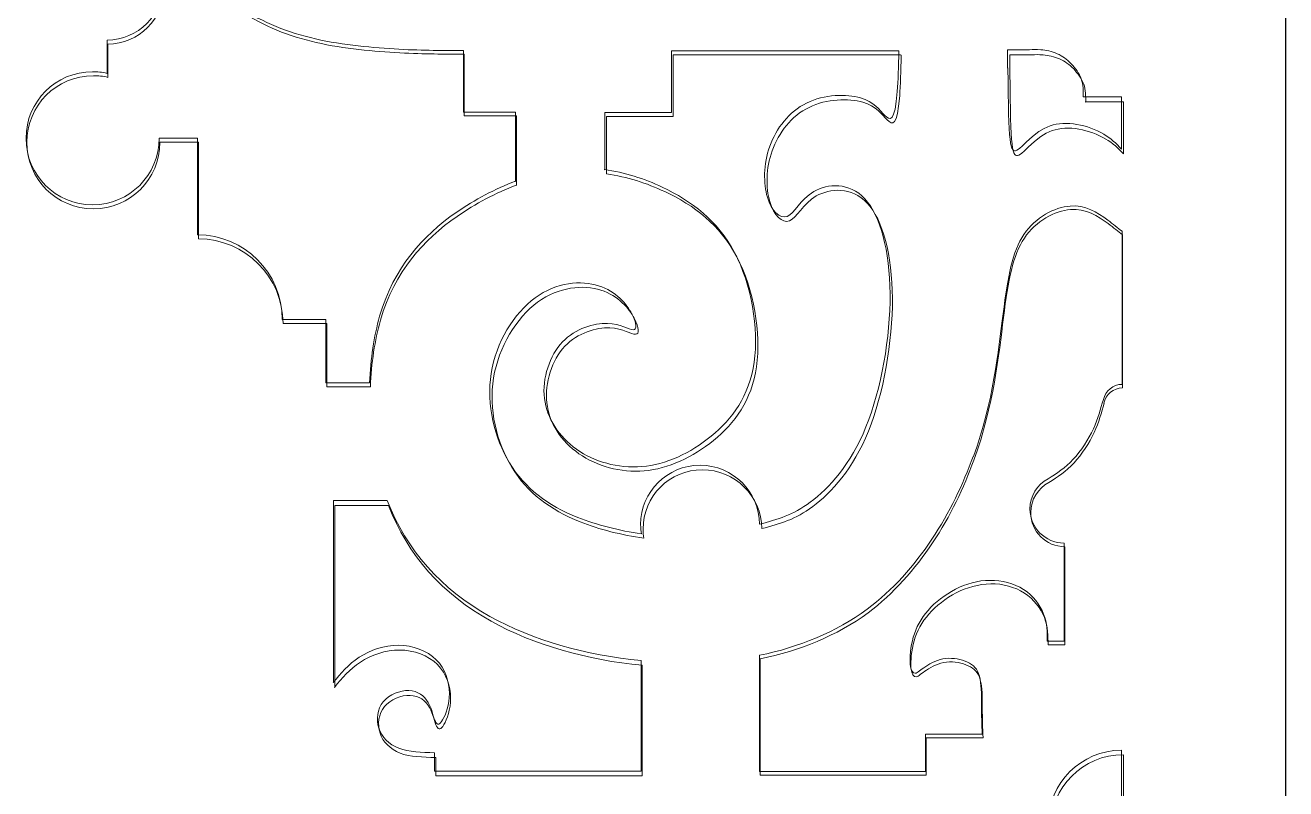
# Model space of a CAD drawing. Header units: centimetres. Extents: x -9.9 to 31.1, y -6.7 to 14.3.
# Drawn here: x -6.546 to -3.402, y 0.59 to 2.495 of the extents above; entities that cross this region are included whole.
import ezdxf

# ---------------------------------------------------------------- set-up
doc = ezdxf.new("R2010")
doc.units = ezdxf.units.CM
doc.header["$MEASUREMENT"] = 0
doc.layers.add('Layer 1', color=7, linetype='Continuous')

msp = doc.modelspace()

# ---------------------------------------------------------------- linework, layer by layer
at = {"layer": 'Layer 1', "lineweight": 9}
for points, knots in [([(-7.375, -5.241), (-7.375, -4.978), (-7.235, -4.736), (-7.007, -4.604), (-7.007, -4.604), (-6.893, -4.538), (-6.766, -4.506), (-6.639, -4.506), (-6.639, -4.506), (-6.512, -4.506), (-6.385, -4.539), (-6.271, -4.604), (-6.271, -4.604), (-6.043, -4.735), (-5.903, -4.978), (-5.903, -5.241), (-5.903, -5.241), (-5.903, -5.241), (-3.403, -5.241), (-3.403, -5.241), (-3.403, -5.241), (-3.403, -5.241), (-3.403, 3.991), (-3.403, 3.991), (-3.403, 3.991), (-3.403, 3.991), (-3.637, 3.991), (-3.637, 3.991), (-3.637, 3.991), (-3.717, 4.462), (-4.063, 4.843), (-4.525, 4.967), (-4.525, 4.967), (-4.525, 4.967), (-4.525, 5.298), (-4.525, 5.298), (-4.525, 5.298), (-4.525, 5.298), (-6.639, 5.298), (-6.639, 5.298), (-6.639, 5.298), (-6.639, 5.298), (-8.753, 5.298), (-8.753, 5.298), (-8.753, 5.298), (-8.753, 5.298), (-8.753, 4.967), (-8.753, 4.967), (-8.753, 4.967), (-9.215, 4.843), (-9.562, 4.461), (-9.641, 3.991), (-9.641, 3.991), (-9.641, 3.991), (-9.875, 3.991), (-9.875, 3.991), (-9.875, 3.991), (-9.875, 3.991), (-9.875, -5.241), (-9.875, -5.241), (-9.875, -5.241), (-9.875, -5.241), (-7.375, -5.241), (-7.375, -5.241)], [0, 0, 0, 0, 0.0588235, 0.0588235, 0.0588235, 0.0588235, 0.1176471, 0.1176471, 0.1176471, 0.1176471, 0.1764706, 0.1764706, 0.1764706, 0.1764706, 0.2352941, 0.2352941, 0.2352941, 0.2352941, 0.2941176, 0.2941176, 0.2941176, 0.2941176, 0.3529412, 0.3529412, 0.3529412, 0.3529412, 0.4117647, 0.4117647, 0.4117647, 0.4117647, 0.4705882, 0.4705882, 0.4705882, 0.4705882, 0.5294118, 0.5294118, 0.5294118, 0.5294118, 0.5882353, 0.5882353, 0.5882353, 0.5882353, 0.6470588, 0.6470588, 0.6470588, 0.6470588, 0.7058824, 0.7058824, 0.7058824, 0.7058824, 0.7647059, 0.7647059, 0.7647059, 0.7647059, 0.8235294, 0.8235294, 0.8235294, 0.8235294, 0.8823529, 0.8823529, 0.8823529, 0.8823529, 1, 1, 1, 1]), ([(-6.638, 5.299), (-6.638, 5.299), (-8.752, 5.299), (-8.752, 5.299), (-8.752, 5.299), (-8.752, 5.299), (-8.752, 4.968), (-8.752, 4.968), (-8.752, 4.968), (-9.214, 4.844), (-9.561, 4.462), (-9.64, 3.992), (-9.64, 3.992), (-9.64, 3.992), (-9.874, 3.992), (-9.874, 3.992), (-9.874, 3.992), (-9.874, 3.992), (-9.874, -5.24), (-9.874, -5.24), (-9.874, -5.24), (-9.874, -5.24), (-7.374, -5.24), (-7.374, -5.24), (-7.374, -5.24), (-7.374, -4.977), (-7.234, -4.735), (-7.006, -4.603), (-7.006, -4.603), (-6.892, -4.537), (-6.765, -4.505), (-6.638, -4.505), (-6.638, -4.505), (-6.511, -4.505), (-6.384, -4.538), (-6.27, -4.603), (-6.27, -4.603), (-6.042, -4.734), (-5.902, -4.977), (-5.902, -5.24), (-5.902, -5.24), (-5.902, -5.24), (-3.402, -5.24), (-3.402, -5.24), (-3.402, -5.24), (-3.402, -5.24), (-3.402, 3.992), (-3.402, 3.992), (-3.402, 3.992), (-3.402, 3.992), (-3.636, 3.992), (-3.636, 3.992), (-3.636, 3.992), (-3.716, 4.463), (-4.062, 4.844), (-4.524, 4.968), (-4.524, 4.968), (-4.524, 4.968), (-4.524, 5.299), (-4.524, 5.299), (-4.524, 5.299), (-4.524, 5.299), (-6.638, 5.299), (-6.638, 5.299)], [0, 0, 0, 0, 0.0588235, 0.0588235, 0.0588235, 0.0588235, 0.1176471, 0.1176471, 0.1176471, 0.1176471, 0.1764706, 0.1764706, 0.1764706, 0.1764706, 0.2352941, 0.2352941, 0.2352941, 0.2352941, 0.2941176, 0.2941176, 0.2941176, 0.2941176, 0.3529412, 0.3529412, 0.3529412, 0.3529412, 0.4117647, 0.4117647, 0.4117647, 0.4117647, 0.4705882, 0.4705882, 0.4705882, 0.4705882, 0.5294118, 0.5294118, 0.5294118, 0.5294118, 0.5882353, 0.5882353, 0.5882353, 0.5882353, 0.6470588, 0.6470588, 0.6470588, 0.6470588, 0.7058824, 0.7058824, 0.7058824, 0.7058824, 0.7647059, 0.7647059, 0.7647059, 0.7647059, 0.8235294, 0.8235294, 0.8235294, 0.8235294, 0.8823529, 0.8823529, 0.8823529, 0.8823529, 1, 1, 1, 1]), ([(-6.431, 2.839), (-6.481, 2.839), (-6.522, 2.88), (-6.522, 2.93), (-6.522, 2.93), (-6.522, 2.98), (-6.481, 3.021), (-6.431, 3.021), (-6.431, 3.021), (-6.381, 3.021), (-6.34, 2.98), (-6.34, 2.93), (-6.34, 2.93), (-6.34, 2.93), (-6.242, 2.93), (-6.242, 2.93), (-6.242, 2.93), (-6.244, 2.897), (-6.245, 2.865), (-6.235, 2.823), (-6.235, 2.823), (-6.225, 2.781), (-6.202, 2.729), (-6.163, 2.678), (-6.163, 2.678), (-6.124, 2.627), (-6.069, 2.576), (-6.01, 2.539), (-6.01, 2.539), (-5.952, 2.501), (-5.891, 2.477), (-5.822, 2.461), (-5.822, 2.461), (-5.753, 2.445), (-5.677, 2.439), (-5.614, 2.435), (-5.614, 2.435), (-5.551, 2.432), (-5.502, 2.432), (-5.453, 2.432), (-5.453, 2.432), (-5.453, 2.432), (-5.453, 2.278), (-5.453, 2.278), (-5.453, 2.278), (-5.453, 2.278), (-5.323, 2.278), (-5.323, 2.278), (-5.323, 2.278), (-5.323, 2.278), (-5.323, 2.106), (-5.323, 2.106), (-5.323, 2.106), (-5.374, 2.087), (-5.425, 2.06), (-5.471, 2.028), (-5.471, 2.028), (-5.555, 1.969), (-5.626, 1.892), (-5.662, 1.769), (-5.662, 1.769), (-5.676, 1.719), (-5.685, 1.662), (-5.687, 1.603), (-5.687, 1.603), (-5.687, 1.603), (-5.796, 1.603), (-5.796, 1.603), (-5.796, 1.603), (-5.796, 1.603), (-5.796, 1.761), (-5.796, 1.761), (-5.796, 1.761), (-5.796, 1.761), (-5.905, 1.761), (-5.905, 1.761), (-5.905, 1.761), (-5.905, 1.877), (-5.999, 1.972), (-6.116, 1.972), (-6.116, 1.972), (-6.116, 1.972), (-6.116, 2.213), (-6.116, 2.213), (-6.116, 2.213), (-6.116, 2.213), (-6.212, 2.213), (-6.212, 2.213), (-6.212, 2.213), (-6.212, 2.121), (-6.286, 2.047), (-6.378, 2.047), (-6.378, 2.047), (-6.47, 2.047), (-6.544, 2.121), (-6.544, 2.213), (-6.544, 2.213), (-6.544, 2.305), (-6.47, 2.379), (-6.378, 2.379), (-6.378, 2.379), (-6.366, 2.379), (-6.354, 2.378), (-6.342, 2.375), (-6.342, 2.375), (-6.342, 2.375), (-6.342, 2.458), (-6.342, 2.458), (-6.342, 2.458), (-6.264, 2.458), (-6.202, 2.521), (-6.202, 2.598), (-6.202, 2.598), (-6.202, 2.676), (-6.265, 2.738), (-6.342, 2.738), (-6.342, 2.738), (-6.342, 2.738), (-6.342, 2.84), (-6.342, 2.84), (-6.342, 2.84), (-6.342, 2.84), (-6.431, 2.84), (-6.431, 2.84), (-6.431, 2.84), (-6.431, 2.84), (-6.431, 2.839), (-6.431, 2.839)], [0, 0, 0, 0, 0.030303, 0.030303, 0.030303, 0.030303, 0.0606061, 0.0606061, 0.0606061, 0.0606061, 0.0909091, 0.0909091, 0.0909091, 0.0909091, 0.1212121, 0.1212121, 0.1212121, 0.1212121, 0.1515152, 0.1515152, 0.1515152, 0.1515152, 0.1818182, 0.1818182, 0.1818182, 0.1818182, 0.2121212, 0.2121212, 0.2121212, 0.2121212, 0.2424242, 0.2424242, 0.2424242, 0.2424242, 0.2727273, 0.2727273, 0.2727273, 0.2727273, 0.3030303, 0.3030303, 0.3030303, 0.3030303, 0.3333333, 0.3333333, 0.3333333, 0.3333333, 0.3636364, 0.3636364, 0.3636364, 0.3636364, 0.3939394, 0.3939394, 0.3939394, 0.3939394, 0.4242424, 0.4242424, 0.4242424, 0.4242424, 0.4545455, 0.4545455, 0.4545455, 0.4545455, 0.4848485, 0.4848485, 0.4848485, 0.4848485, 0.5151515, 0.5151515, 0.5151515, 0.5151515, 0.5454545, 0.5454545, 0.5454545, 0.5454545, 0.5757576, 0.5757576, 0.5757576, 0.5757576, 0.6060606, 0.6060606, 0.6060606, 0.6060606, 0.6363636, 0.6363636, 0.6363636, 0.6363636, 0.6666667, 0.6666667, 0.6666667, 0.6666667, 0.6969697, 0.6969697, 0.6969697, 0.6969697, 0.7272727, 0.7272727, 0.7272727, 0.7272727, 0.7575758, 0.7575758, 0.7575758, 0.7575758, 0.7878788, 0.7878788, 0.7878788, 0.7878788, 0.8181818, 0.8181818, 0.8181818, 0.8181818, 0.8484848, 0.8484848, 0.8484848, 0.8484848, 0.8787879, 0.8787879, 0.8787879, 0.8787879, 0.9090909, 0.9090909, 0.9090909, 0.9090909, 0.9393939, 0.9393939, 0.9393939, 0.9393939, 1, 1, 1, 1]), ([(-5.321, 2.096), (-5.372, 2.077), (-5.423, 2.05), (-5.469, 2.018), (-5.469, 2.018), (-5.553, 1.959), (-5.624, 1.882), (-5.66, 1.759), (-5.66, 1.759), (-5.674, 1.709), (-5.683, 1.652), (-5.685, 1.593), (-5.685, 1.593), (-5.685, 1.593), (-5.794, 1.593), (-5.794, 1.593), (-5.794, 1.593), (-5.794, 1.593), (-5.794, 1.751), (-5.794, 1.751), (-5.794, 1.751), (-5.794, 1.751), (-5.903, 1.751), (-5.903, 1.751), (-5.903, 1.751), (-5.903, 1.867), (-5.997, 1.962), (-6.114, 1.962), (-6.114, 1.962), (-6.114, 1.962), (-6.114, 2.203), (-6.114, 2.203), (-6.114, 2.203), (-6.114, 2.203), (-6.21, 2.203), (-6.21, 2.203), (-6.21, 2.203), (-6.21, 2.111), (-6.284, 2.037), (-6.376, 2.037), (-6.376, 2.037), (-6.468, 2.037), (-6.542, 2.111), (-6.542, 2.203), (-6.542, 2.203), (-6.542, 2.295), (-6.468, 2.369), (-6.376, 2.369), (-6.376, 2.369), (-6.364, 2.369), (-6.352, 2.368), (-6.34, 2.365), (-6.34, 2.365), (-6.34, 2.365), (-6.34, 2.448), (-6.34, 2.448), (-6.34, 2.448), (-6.262, 2.448), (-6.2, 2.511), (-6.2, 2.588), (-6.2, 2.588), (-6.2, 2.666), (-6.263, 2.728), (-6.34, 2.728), (-6.34, 2.728), (-6.34, 2.728), (-6.34, 2.83), (-6.34, 2.83), (-6.34, 2.83), (-6.34, 2.83), (-6.429, 2.83), (-6.429, 2.83), (-6.429, 2.83), (-6.479, 2.83), (-6.52, 2.871), (-6.52, 2.921), (-6.52, 2.921), (-6.52, 2.971), (-6.479, 3.012), (-6.429, 3.012), (-6.429, 3.012), (-6.379, 3.012), (-6.338, 2.971), (-6.338, 2.921), (-6.338, 2.921), (-6.338, 2.921), (-6.24, 2.921), (-6.24, 2.921), (-6.24, 2.921), (-6.242, 2.888), (-6.243, 2.856), (-6.233, 2.814), (-6.233, 2.814), (-6.223, 2.772), (-6.2, 2.72), (-6.161, 2.669), (-6.161, 2.669), (-6.122, 2.618), (-6.067, 2.567), (-6.008, 2.53), (-6.008, 2.53), (-5.95, 2.492), (-5.889, 2.468), (-5.82, 2.452), (-5.82, 2.452), (-5.751, 2.436), (-5.675, 2.43), (-5.612, 2.426), (-5.612, 2.426), (-5.549, 2.423), (-5.5, 2.423), (-5.451, 2.423), (-5.451, 2.423), (-5.451, 2.423), (-5.451, 2.269), (-5.451, 2.269), (-5.451, 2.269), (-5.451, 2.269), (-5.321, 2.269), (-5.321, 2.269), (-5.321, 2.269), (-5.321, 2.269), (-5.321, 2.095), (-5.321, 2.095), (-5.321, 2.095), (-5.321, 2.095), (-5.321, 2.097), (-5.321, 2.096)], [0, 0, 0, 0, 0.030303, 0.030303, 0.030303, 0.030303, 0.0606061, 0.0606061, 0.0606061, 0.0606061, 0.0909091, 0.0909091, 0.0909091, 0.0909091, 0.1212121, 0.1212121, 0.1212121, 0.1212121, 0.1515152, 0.1515152, 0.1515152, 0.1515152, 0.1818182, 0.1818182, 0.1818182, 0.1818182, 0.2121212, 0.2121212, 0.2121212, 0.2121212, 0.2424242, 0.2424242, 0.2424242, 0.2424242, 0.2727273, 0.2727273, 0.2727273, 0.2727273, 0.3030303, 0.3030303, 0.3030303, 0.3030303, 0.3333333, 0.3333333, 0.3333333, 0.3333333, 0.3636364, 0.3636364, 0.3636364, 0.3636364, 0.3939394, 0.3939394, 0.3939394, 0.3939394, 0.4242424, 0.4242424, 0.4242424, 0.4242424, 0.4545455, 0.4545455, 0.4545455, 0.4545455, 0.4848485, 0.4848485, 0.4848485, 0.4848485, 0.5151515, 0.5151515, 0.5151515, 0.5151515, 0.5454545, 0.5454545, 0.5454545, 0.5454545, 0.5757576, 0.5757576, 0.5757576, 0.5757576, 0.6060606, 0.6060606, 0.6060606, 0.6060606, 0.6363636, 0.6363636, 0.6363636, 0.6363636, 0.6666667, 0.6666667, 0.6666667, 0.6666667, 0.6969697, 0.6969697, 0.6969697, 0.6969697, 0.7272727, 0.7272727, 0.7272727, 0.7272727, 0.7575758, 0.7575758, 0.7575758, 0.7575758, 0.7878788, 0.7878788, 0.7878788, 0.7878788, 0.8181818, 0.8181818, 0.8181818, 0.8181818, 0.8484848, 0.8484848, 0.8484848, 0.8484848, 0.8787879, 0.8787879, 0.8787879, 0.8787879, 0.9090909, 0.9090909, 0.9090909, 0.9090909, 0.9393939, 0.9393939, 0.9393939, 0.9393939, 1, 1, 1, 1]), ([(-5.1, 2.134), (-5.1, 2.134), (-5.1, 2.277), (-5.1, 2.277), (-5.1, 2.277), (-5.1, 2.277), (-4.934, 2.277), (-4.934, 2.277), (-4.934, 2.277), (-4.934, 2.277), (-4.934, 2.431), (-4.934, 2.431), (-4.934, 2.431), (-4.934, 2.431), (-4.367, 2.431), (-4.367, 2.431), (-4.367, 2.431), (-4.368, 2.392), (-4.369, 2.356), (-4.371, 2.33), (-4.371, 2.33), (-4.377, 2.252), (-4.389, 2.257), (-4.402, 2.27), (-4.402, 2.27), (-4.415, 2.283), (-4.429, 2.304), (-4.463, 2.314), (-4.463, 2.314), (-4.497, 2.324), (-4.553, 2.323), (-4.597, 2.301), (-4.597, 2.301), (-4.641, 2.279), (-4.673, 2.238), (-4.689, 2.193), (-4.689, 2.193), (-4.705, 2.148), (-4.705, 2.1), (-4.695, 2.066), (-4.695, 2.066), (-4.685, 2.032), (-4.664, 2.011), (-4.646, 2.018), (-4.646, 2.018), (-4.628, 2.025), (-4.613, 2.06), (-4.579, 2.08), (-4.579, 2.08), (-4.545, 2.1), (-4.49, 2.104), (-4.452, 2.062), (-4.452, 2.062), (-4.413, 2.02), (-4.39, 1.933), (-4.389, 1.825), (-4.389, 1.825), (-4.388, 1.717), (-4.411, 1.587), (-4.449, 1.493), (-4.449, 1.493), (-4.487, 1.399), (-4.541, 1.34), (-4.588, 1.305), (-4.588, 1.305), (-4.631, 1.273), (-4.669, 1.262), (-4.715, 1.25), (-4.715, 1.25), (-4.715, 1.331), (-4.781, 1.397), (-4.863, 1.397), (-4.863, 1.397), (-4.945, 1.397), (-5.011, 1.331), (-5.011, 1.249), (-5.011, 1.249), (-5.011, 1.241), (-5.01, 1.233), (-5.009, 1.226), (-5.009, 1.226), (-5.064, 1.234), (-5.12, 1.248), (-5.168, 1.267), (-5.168, 1.267), (-5.243, 1.297), (-5.3, 1.34), (-5.338, 1.403), (-5.338, 1.403), (-5.376, 1.466), (-5.396, 1.548), (-5.384, 1.626), (-5.384, 1.626), (-5.372, 1.704), (-5.327, 1.776), (-5.274, 1.815), (-5.274, 1.815), (-5.221, 1.854), (-5.159, 1.859), (-5.116, 1.845), (-5.116, 1.845), (-5.072, 1.831), (-5.046, 1.799), (-5.033, 1.775), (-5.033, 1.775), (-5.02, 1.751), (-5.02, 1.735), (-5.03, 1.735), (-5.03, 1.735), (-5.04, 1.735), (-5.061, 1.75), (-5.094, 1.751), (-5.094, 1.751), (-5.127, 1.752), (-5.173, 1.739), (-5.206, 1.705), (-5.206, 1.705), (-5.238, 1.671), (-5.257, 1.614), (-5.251, 1.564), (-5.251, 1.564), (-5.245, 1.514), (-5.215, 1.469), (-5.171, 1.437), (-5.171, 1.437), (-5.127, 1.406), (-5.068, 1.389), (-5.008, 1.394), (-5.008, 1.394), (-4.948, 1.399), (-4.887, 1.427), (-4.835, 1.47), (-4.835, 1.47), (-4.783, 1.512), (-4.74, 1.57), (-4.728, 1.654), (-4.728, 1.654), (-4.716, 1.738), (-4.735, 1.849), (-4.777, 1.928), (-4.777, 1.928), (-4.819, 2.008), (-4.884, 2.056), (-4.957, 2.091), (-4.957, 2.091), (-5.002, 2.112), (-5.05, 2.128), (-5.102, 2.135), (-5.102, 2.135), (-5.102, 2.135), (-5.1, 2.134), (-5.1, 2.134)], [0, 0, 0, 0, 0.025641, 0.025641, 0.025641, 0.025641, 0.0512821, 0.0512821, 0.0512821, 0.0512821, 0.0769231, 0.0769231, 0.0769231, 0.0769231, 0.1025641, 0.1025641, 0.1025641, 0.1025641, 0.1282051, 0.1282051, 0.1282051, 0.1282051, 0.1538462, 0.1538462, 0.1538462, 0.1538462, 0.1794872, 0.1794872, 0.1794872, 0.1794872, 0.2051282, 0.2051282, 0.2051282, 0.2051282, 0.2307692, 0.2307692, 0.2307692, 0.2307692, 0.2564103, 0.2564103, 0.2564103, 0.2564103, 0.2820513, 0.2820513, 0.2820513, 0.2820513, 0.3076923, 0.3076923, 0.3076923, 0.3076923, 0.3333333, 0.3333333, 0.3333333, 0.3333333, 0.3589744, 0.3589744, 0.3589744, 0.3589744, 0.3846154, 0.3846154, 0.3846154, 0.3846154, 0.4102564, 0.4102564, 0.4102564, 0.4102564, 0.4358974, 0.4358974, 0.4358974, 0.4358974, 0.4615385, 0.4615385, 0.4615385, 0.4615385, 0.4871795, 0.4871795, 0.4871795, 0.4871795, 0.5128205, 0.5128205, 0.5128205, 0.5128205, 0.5384615, 0.5384615, 0.5384615, 0.5384615, 0.5641026, 0.5641026, 0.5641026, 0.5641026, 0.5897436, 0.5897436, 0.5897436, 0.5897436, 0.6153846, 0.6153846, 0.6153846, 0.6153846, 0.6410256, 0.6410256, 0.6410256, 0.6410256, 0.6666667, 0.6666667, 0.6666667, 0.6666667, 0.6923077, 0.6923077, 0.6923077, 0.6923077, 0.7179487, 0.7179487, 0.7179487, 0.7179487, 0.7435897, 0.7435897, 0.7435897, 0.7435897, 0.7692308, 0.7692308, 0.7692308, 0.7692308, 0.7948718, 0.7948718, 0.7948718, 0.7948718, 0.8205128, 0.8205128, 0.8205128, 0.8205128, 0.8461538, 0.8461538, 0.8461538, 0.8461538, 0.8717949, 0.8717949, 0.8717949, 0.8717949, 0.8974359, 0.8974359, 0.8974359, 0.8974359, 0.9230769, 0.9230769, 0.9230769, 0.9230769, 0.9487179, 0.9487179, 0.9487179, 0.9487179, 1, 1, 1, 1]), ([(-4.363, 2.421), (-4.363, 2.421), (-4.93, 2.421), (-4.93, 2.421), (-4.93, 2.421), (-4.93, 2.421), (-4.93, 2.267), (-4.93, 2.267), (-4.93, 2.267), (-4.93, 2.267), (-5.096, 2.267), (-5.096, 2.267), (-5.096, 2.267), (-5.096, 2.267), (-5.096, 2.124), (-5.096, 2.124), (-5.096, 2.124), (-5.045, 2.117), (-4.996, 2.101), (-4.951, 2.08), (-4.951, 2.08), (-4.878, 2.046), (-4.813, 1.997), (-4.771, 1.917), (-4.771, 1.917), (-4.729, 1.837), (-4.71, 1.727), (-4.722, 1.643), (-4.722, 1.643), (-4.734, 1.559), (-4.777, 1.502), (-4.829, 1.459), (-4.829, 1.459), (-4.881, 1.417), (-4.942, 1.389), (-5.002, 1.383), (-5.002, 1.383), (-5.062, 1.378), (-5.12, 1.395), (-5.165, 1.426), (-5.165, 1.426), (-5.209, 1.457), (-5.24, 1.502), (-5.245, 1.553), (-5.245, 1.553), (-5.251, 1.603), (-5.232, 1.66), (-5.2, 1.694), (-5.2, 1.694), (-5.168, 1.728), (-5.121, 1.741), (-5.088, 1.74), (-5.088, 1.74), (-5.055, 1.739), (-5.034, 1.723), (-5.024, 1.724), (-5.024, 1.724), (-5.014, 1.724), (-5.014, 1.74), (-5.027, 1.764), (-5.027, 1.764), (-5.04, 1.788), (-5.066, 1.82), (-5.11, 1.834), (-5.11, 1.834), (-5.154, 1.848), (-5.215, 1.843), (-5.268, 1.804), (-5.268, 1.804), (-5.321, 1.765), (-5.365, 1.693), (-5.378, 1.615), (-5.378, 1.615), (-5.39, 1.537), (-5.371, 1.455), (-5.332, 1.392), (-5.332, 1.392), (-5.294, 1.329), (-5.237, 1.286), (-5.162, 1.256), (-5.162, 1.256), (-5.114, 1.237), (-5.058, 1.223), (-5.003, 1.215), (-5.003, 1.215), (-5.004, 1.222), (-5.005, 1.23), (-5.005, 1.238), (-5.005, 1.238), (-5.005, 1.32), (-4.939, 1.386), (-4.857, 1.386), (-4.857, 1.386), (-4.776, 1.386), (-4.709, 1.32), (-4.709, 1.239), (-4.709, 1.239), (-4.663, 1.251), (-4.625, 1.262), (-4.582, 1.294), (-4.582, 1.294), (-4.535, 1.329), (-4.481, 1.388), (-4.443, 1.482), (-4.443, 1.482), (-4.405, 1.576), (-4.383, 1.706), (-4.383, 1.814), (-4.383, 1.814), (-4.384, 1.922), (-4.407, 2.01), (-4.446, 2.051), (-4.446, 2.051), (-4.485, 2.093), (-4.539, 2.088), (-4.573, 2.069), (-4.573, 2.069), (-4.607, 2.049), (-4.622, 2.014), (-4.64, 2.007), (-4.64, 2.007), (-4.658, 2), (-4.679, 2.021), (-4.689, 2.055), (-4.689, 2.055), (-4.699, 2.089), (-4.699, 2.138), (-4.683, 2.182), (-4.683, 2.182), (-4.667, 2.227), (-4.635, 2.269), (-4.591, 2.29), (-4.591, 2.29), (-4.547, 2.312), (-4.492, 2.313), (-4.457, 2.303), (-4.457, 2.303), (-4.423, 2.293), (-4.409, 2.272), (-4.396, 2.259), (-4.396, 2.259), (-4.383, 2.246), (-4.371, 2.241), (-4.365, 2.319), (-4.365, 2.319), (-4.363, 2.345), (-4.362, 2.381), (-4.361, 2.42), (-4.361, 2.42), (-4.361, 2.42), (-4.363, 2.421), (-4.363, 2.421)], [0, 0, 0, 0, 0.025641, 0.025641, 0.025641, 0.025641, 0.0512821, 0.0512821, 0.0512821, 0.0512821, 0.0769231, 0.0769231, 0.0769231, 0.0769231, 0.1025641, 0.1025641, 0.1025641, 0.1025641, 0.1282051, 0.1282051, 0.1282051, 0.1282051, 0.1538462, 0.1538462, 0.1538462, 0.1538462, 0.1794872, 0.1794872, 0.1794872, 0.1794872, 0.2051282, 0.2051282, 0.2051282, 0.2051282, 0.2307692, 0.2307692, 0.2307692, 0.2307692, 0.2564103, 0.2564103, 0.2564103, 0.2564103, 0.2820513, 0.2820513, 0.2820513, 0.2820513, 0.3076923, 0.3076923, 0.3076923, 0.3076923, 0.3333333, 0.3333333, 0.3333333, 0.3333333, 0.3589744, 0.3589744, 0.3589744, 0.3589744, 0.3846154, 0.3846154, 0.3846154, 0.3846154, 0.4102564, 0.4102564, 0.4102564, 0.4102564, 0.4358974, 0.4358974, 0.4358974, 0.4358974, 0.4615385, 0.4615385, 0.4615385, 0.4615385, 0.4871795, 0.4871795, 0.4871795, 0.4871795, 0.5128205, 0.5128205, 0.5128205, 0.5128205, 0.5384615, 0.5384615, 0.5384615, 0.5384615, 0.5641026, 0.5641026, 0.5641026, 0.5641026, 0.5897436, 0.5897436, 0.5897436, 0.5897436, 0.6153846, 0.6153846, 0.6153846, 0.6153846, 0.6410256, 0.6410256, 0.6410256, 0.6410256, 0.6666667, 0.6666667, 0.6666667, 0.6666667, 0.6923077, 0.6923077, 0.6923077, 0.6923077, 0.7179487, 0.7179487, 0.7179487, 0.7179487, 0.7435897, 0.7435897, 0.7435897, 0.7435897, 0.7692308, 0.7692308, 0.7692308, 0.7692308, 0.7948718, 0.7948718, 0.7948718, 0.7948718, 0.8205128, 0.8205128, 0.8205128, 0.8205128, 0.8461538, 0.8461538, 0.8461538, 0.8461538, 0.8717949, 0.8717949, 0.8717949, 0.8717949, 0.8974359, 0.8974359, 0.8974359, 0.8974359, 0.9230769, 0.9230769, 0.9230769, 0.9230769, 0.9487179, 0.9487179, 0.9487179, 0.9487179, 1, 1, 1, 1]), ([(-4.096, 2.389), (-4.096, 2.389), (-4.096, 2.434), (-4.096, 2.434), (-4.096, 2.434), (-4.096, 2.434), (-4.041, 2.434), (-4.041, 2.434), (-4.041, 2.434), (-4.033, 2.435), (-4.025, 2.435), (-4.013, 2.434), (-4.013, 2.434), (-4.001, 2.433), (-3.985, 2.43), (-3.972, 2.424), (-3.972, 2.424), (-3.959, 2.418), (-3.948, 2.41), (-3.937, 2.399), (-3.937, 2.399), (-3.927, 2.388), (-3.917, 2.375), (-3.912, 2.361), (-3.912, 2.361), (-3.907, 2.347), (-3.907, 2.331), (-3.907, 2.316), (-3.907, 2.316), (-3.907, 2.316), (-3.812, 2.316), (-3.812, 2.316), (-3.812, 2.316), (-3.812, 2.316), (-3.812, 2.186), (-3.812, 2.186), (-3.812, 2.186), (-3.824, 2.2), (-3.839, 2.213), (-3.856, 2.223), (-3.856, 2.223), (-3.896, 2.247), (-3.95, 2.258), (-3.99, 2.244), (-3.99, 2.244), (-4.03, 2.23), (-4.057, 2.191), (-4.073, 2.183), (-4.073, 2.183), (-4.089, 2.175), (-4.094, 2.197), (-4.095, 2.388), (-4.095, 2.388), (-4.095, 2.388), (-4.096, 2.389), (-4.096, 2.389)], [0, 0, 0, 0, 0.0666667, 0.0666667, 0.0666667, 0.0666667, 0.1333333, 0.1333333, 0.1333333, 0.1333333, 0.2, 0.2, 0.2, 0.2, 0.2666667, 0.2666667, 0.2666667, 0.2666667, 0.3333333, 0.3333333, 0.3333333, 0.3333333, 0.4, 0.4, 0.4, 0.4, 0.4666667, 0.4666667, 0.4666667, 0.4666667, 0.5333333, 0.5333333, 0.5333333, 0.5333333, 0.6, 0.6, 0.6, 0.6, 0.6666667, 0.6666667, 0.6666667, 0.6666667, 0.7333333, 0.7333333, 0.7333333, 0.7333333, 0.8, 0.8, 0.8, 0.8, 0.8666667, 0.8666667, 0.8666667, 0.8666667, 1, 1, 1, 1]), ([(-3.902, 2.304), (-3.902, 2.304), (-3.807, 2.304), (-3.807, 2.304), (-3.807, 2.304), (-3.807, 2.304), (-3.807, 2.174), (-3.807, 2.174), (-3.807, 2.174), (-3.819, 2.188), (-3.834, 2.201), (-3.851, 2.211), (-3.851, 2.211), (-3.891, 2.235), (-3.945, 2.246), (-3.985, 2.232), (-3.985, 2.232), (-4.025, 2.218), (-4.052, 2.179), (-4.068, 2.171), (-4.068, 2.171), (-4.084, 2.163), (-4.089, 2.185), (-4.09, 2.376), (-4.09, 2.376), (-4.09, 2.39), (-4.09, 2.405), (-4.09, 2.421), (-4.09, 2.421), (-4.09, 2.421), (-4.035, 2.421), (-4.035, 2.421), (-4.035, 2.421), (-4.027, 2.422), (-4.019, 2.422), (-4.007, 2.421), (-4.007, 2.421), (-3.995, 2.42), (-3.979, 2.417), (-3.966, 2.411), (-3.966, 2.411), (-3.953, 2.405), (-3.942, 2.397), (-3.931, 2.386), (-3.931, 2.386), (-3.921, 2.375), (-3.911, 2.362), (-3.906, 2.348), (-3.906, 2.348), (-3.901, 2.334), (-3.901, 2.318), (-3.901, 2.303), (-3.901, 2.303), (-3.901, 2.303), (-3.902, 2.304), (-3.902, 2.304)], [0, 0, 0, 0, 0.0666667, 0.0666667, 0.0666667, 0.0666667, 0.1333333, 0.1333333, 0.1333333, 0.1333333, 0.2, 0.2, 0.2, 0.2, 0.2666667, 0.2666667, 0.2666667, 0.2666667, 0.3333333, 0.3333333, 0.3333333, 0.3333333, 0.4, 0.4, 0.4, 0.4, 0.4666667, 0.4666667, 0.4666667, 0.4666667, 0.5333333, 0.5333333, 0.5333333, 0.5333333, 0.6, 0.6, 0.6, 0.6, 0.6666667, 0.6666667, 0.6666667, 0.6666667, 0.7333333, 0.7333333, 0.7333333, 0.7333333, 0.8, 0.8, 0.8, 0.8, 0.8666667, 0.8666667, 0.8666667, 0.8666667, 1, 1, 1, 1]), ([(-5.324, 2.105), (-5.324, 2.105), (-5.324, 2.103), (-5.324, 2.104), (-5.324, 2.104), (-5.324, 2.104), (-5.324, 2.105), (-5.324, 2.105)], [0, 0, 0, 0, 0.3333333, 0.3333333, 0.3333333, 0.3333333, 1, 1, 1, 1]), ([(-4.181, 1.419), (-4.131, 1.556), (-4.119, 1.682), (-4.107, 1.775), (-4.107, 1.775), (-4.095, 1.869), (-4.084, 1.93), (-4.055, 1.973), (-4.055, 1.973), (-4.026, 2.016), (-3.979, 2.041), (-3.94, 2.044), (-3.94, 2.044), (-3.902, 2.047), (-3.872, 2.028), (-3.846, 2.009), (-3.846, 2.009), (-3.833, 1.999), (-3.821, 1.989), (-3.81, 1.981), (-3.81, 1.981), (-3.81, 1.981), (-3.81, 1.599), (-3.81, 1.599), (-3.81, 1.599), (-3.833, 1.599), (-3.852, 1.583), (-3.857, 1.561), (-3.857, 1.561), (-3.864, 1.538), (-3.87, 1.514), (-3.882, 1.488), (-3.882, 1.488), (-3.894, 1.462), (-3.913, 1.433), (-3.932, 1.412), (-3.932, 1.412), (-3.952, 1.391), (-3.973, 1.377), (-3.995, 1.363), (-3.995, 1.363), (-4.022, 1.349), (-4.04, 1.32), (-4.04, 1.288), (-4.04, 1.288), (-4.04, 1.241), (-4.002, 1.203), (-3.955, 1.203), (-3.955, 1.203), (-3.955, 1.203), (-3.955, 0.958), (-3.955, 0.958), (-3.955, 0.958), (-3.955, 0.958), (-3.997, 0.958), (-3.997, 0.958), (-3.997, 0.958), (-3.997, 0.98), (-3.997, 1.003), (-4.006, 1.026), (-4.006, 1.026), (-4.015, 1.049), (-4.032, 1.072), (-4.056, 1.087), (-4.056, 1.087), (-4.08, 1.103), (-4.11, 1.111), (-4.14, 1.11), (-4.14, 1.11), (-4.17, 1.11), (-4.2, 1.101), (-4.226, 1.088), (-4.226, 1.088), (-4.252, 1.074), (-4.276, 1.056), (-4.294, 1.035), (-4.294, 1.035), (-4.312, 1.015), (-4.324, 0.992), (-4.331, 0.968), (-4.331, 0.968), (-4.338, 0.944), (-4.34, 0.917), (-4.339, 0.901), (-4.339, 0.901), (-4.337, 0.884), (-4.332, 0.878), (-4.326, 0.878), (-4.326, 0.878), (-4.32, 0.879), (-4.313, 0.887), (-4.3, 0.895), (-4.3, 0.895), (-4.287, 0.904), (-4.269, 0.913), (-4.25, 0.915), (-4.25, 0.915), (-4.231, 0.917), (-4.211, 0.913), (-4.196, 0.906), (-4.196, 0.906), (-4.181, 0.899), (-4.171, 0.889), (-4.166, 0.871), (-4.166, 0.871), (-4.161, 0.853), (-4.161, 0.825), (-4.161, 0.8), (-4.161, 0.8), (-4.161, 0.774), (-4.16, 0.75), (-4.159, 0.726), (-4.159, 0.726), (-4.159, 0.726), (-4.301, 0.726), (-4.301, 0.726), (-4.301, 0.726), (-4.301, 0.726), (-4.301, 0.633), (-4.301, 0.633), (-4.301, 0.633), (-4.301, 0.633), (-4.715, 0.633), (-4.715, 0.633), (-4.715, 0.633), (-4.715, 0.633), (-4.715, 0.923), (-4.715, 0.923), (-4.715, 0.923), (-4.616, 0.943), (-4.524, 0.981), (-4.446, 1.038), (-4.446, 1.038), (-4.319, 1.133), (-4.231, 1.282), (-4.182, 1.419), (-4.182, 1.419), (-4.182, 1.419), (-4.181, 1.419), (-4.181, 1.419)], [0, 0, 0, 0, 0.0277778, 0.0277778, 0.0277778, 0.0277778, 0.0555556, 0.0555556, 0.0555556, 0.0555556, 0.0833333, 0.0833333, 0.0833333, 0.0833333, 0.1111111, 0.1111111, 0.1111111, 0.1111111, 0.1388889, 0.1388889, 0.1388889, 0.1388889, 0.1666667, 0.1666667, 0.1666667, 0.1666667, 0.1944444, 0.1944444, 0.1944444, 0.1944444, 0.2222222, 0.2222222, 0.2222222, 0.2222222, 0.25, 0.25, 0.25, 0.25, 0.2777778, 0.2777778, 0.2777778, 0.2777778, 0.3055556, 0.3055556, 0.3055556, 0.3055556, 0.3333333, 0.3333333, 0.3333333, 0.3333333, 0.3611111, 0.3611111, 0.3611111, 0.3611111, 0.3888889, 0.3888889, 0.3888889, 0.3888889, 0.4166667, 0.4166667, 0.4166667, 0.4166667, 0.4444444, 0.4444444, 0.4444444, 0.4444444, 0.4722222, 0.4722222, 0.4722222, 0.4722222, 0.5, 0.5, 0.5, 0.5, 0.5277778, 0.5277778, 0.5277778, 0.5277778, 0.5555556, 0.5555556, 0.5555556, 0.5555556, 0.5833333, 0.5833333, 0.5833333, 0.5833333, 0.6111111, 0.6111111, 0.6111111, 0.6111111, 0.6388889, 0.6388889, 0.6388889, 0.6388889, 0.6666667, 0.6666667, 0.6666667, 0.6666667, 0.6944444, 0.6944444, 0.6944444, 0.6944444, 0.7222222, 0.7222222, 0.7222222, 0.7222222, 0.75, 0.75, 0.75, 0.75, 0.7777778, 0.7777778, 0.7777778, 0.7777778, 0.8055556, 0.8055556, 0.8055556, 0.8055556, 0.8333333, 0.8333333, 0.8333333, 0.8333333, 0.8611111, 0.8611111, 0.8611111, 0.8611111, 0.8888889, 0.8888889, 0.8888889, 0.8888889, 0.9166667, 0.9166667, 0.9166667, 0.9166667, 0.9444444, 0.9444444, 0.9444444, 0.9444444, 1, 1, 1, 1]), ([(-3.855, 1.552), (-3.862, 1.529), (-3.868, 1.505), (-3.88, 1.479), (-3.88, 1.479), (-3.892, 1.453), (-3.911, 1.424), (-3.93, 1.403), (-3.93, 1.403), (-3.95, 1.382), (-3.971, 1.368), (-3.993, 1.354), (-3.993, 1.354), (-4.02, 1.34), (-4.038, 1.311), (-4.038, 1.279), (-4.038, 1.279), (-4.038, 1.232), (-4, 1.194), (-3.953, 1.194), (-3.953, 1.194), (-3.953, 1.194), (-3.953, 0.949), (-3.953, 0.949), (-3.953, 0.949), (-3.953, 0.949), (-3.995, 0.949), (-3.995, 0.949), (-3.995, 0.949), (-3.995, 0.971), (-3.995, 0.994), (-4.004, 1.017), (-4.004, 1.017), (-4.013, 1.04), (-4.03, 1.063), (-4.054, 1.078), (-4.054, 1.078), (-4.078, 1.094), (-4.108, 1.102), (-4.138, 1.101), (-4.138, 1.101), (-4.168, 1.101), (-4.198, 1.092), (-4.224, 1.079), (-4.224, 1.079), (-4.25, 1.065), (-4.274, 1.047), (-4.292, 1.026), (-4.292, 1.026), (-4.31, 1.006), (-4.322, 0.983), (-4.329, 0.959), (-4.329, 0.959), (-4.336, 0.935), (-4.338, 0.908), (-4.337, 0.892), (-4.337, 0.892), (-4.335, 0.875), (-4.33, 0.869), (-4.324, 0.869), (-4.324, 0.869), (-4.318, 0.87), (-4.311, 0.878), (-4.298, 0.886), (-4.298, 0.886), (-4.285, 0.895), (-4.267, 0.904), (-4.248, 0.906), (-4.248, 0.906), (-4.229, 0.908), (-4.209, 0.904), (-4.194, 0.897), (-4.194, 0.897), (-4.179, 0.89), (-4.169, 0.88), (-4.164, 0.862), (-4.164, 0.862), (-4.159, 0.844), (-4.159, 0.816), (-4.159, 0.791), (-4.159, 0.791), (-4.159, 0.765), (-4.158, 0.741), (-4.157, 0.717), (-4.157, 0.717), (-4.157, 0.717), (-4.299, 0.717), (-4.299, 0.717), (-4.299, 0.717), (-4.299, 0.717), (-4.299, 0.624), (-4.299, 0.624), (-4.299, 0.624), (-4.299, 0.624), (-4.713, 0.624), (-4.713, 0.624), (-4.713, 0.624), (-4.713, 0.624), (-4.713, 0.914), (-4.713, 0.914), (-4.713, 0.914), (-4.614, 0.934), (-4.522, 0.972), (-4.444, 1.029), (-4.444, 1.029), (-4.317, 1.124), (-4.229, 1.273), (-4.18, 1.41), (-4.18, 1.41), (-4.13, 1.547), (-4.118, 1.673), (-4.106, 1.766), (-4.106, 1.766), (-4.094, 1.86), (-4.083, 1.921), (-4.054, 1.964), (-4.054, 1.964), (-4.025, 2.007), (-3.978, 2.032), (-3.939, 2.035), (-3.939, 2.035), (-3.901, 2.038), (-3.871, 2.019), (-3.845, 2), (-3.845, 2), (-3.832, 1.99), (-3.82, 1.98), (-3.809, 1.972), (-3.809, 1.972), (-3.809, 1.972), (-3.809, 1.59), (-3.809, 1.59), (-3.809, 1.59), (-3.832, 1.59), (-3.851, 1.574), (-3.856, 1.552), (-3.856, 1.552), (-3.856, 1.552), (-3.855, 1.552), (-3.855, 1.552)], [0, 0, 0, 0, 0.0277778, 0.0277778, 0.0277778, 0.0277778, 0.0555556, 0.0555556, 0.0555556, 0.0555556, 0.0833333, 0.0833333, 0.0833333, 0.0833333, 0.1111111, 0.1111111, 0.1111111, 0.1111111, 0.1388889, 0.1388889, 0.1388889, 0.1388889, 0.1666667, 0.1666667, 0.1666667, 0.1666667, 0.1944444, 0.1944444, 0.1944444, 0.1944444, 0.2222222, 0.2222222, 0.2222222, 0.2222222, 0.25, 0.25, 0.25, 0.25, 0.2777778, 0.2777778, 0.2777778, 0.2777778, 0.3055556, 0.3055556, 0.3055556, 0.3055556, 0.3333333, 0.3333333, 0.3333333, 0.3333333, 0.3611111, 0.3611111, 0.3611111, 0.3611111, 0.3888889, 0.3888889, 0.3888889, 0.3888889, 0.4166667, 0.4166667, 0.4166667, 0.4166667, 0.4444444, 0.4444444, 0.4444444, 0.4444444, 0.4722222, 0.4722222, 0.4722222, 0.4722222, 0.5, 0.5, 0.5, 0.5, 0.5277778, 0.5277778, 0.5277778, 0.5277778, 0.5555556, 0.5555556, 0.5555556, 0.5555556, 0.5833333, 0.5833333, 0.5833333, 0.5833333, 0.6111111, 0.6111111, 0.6111111, 0.6111111, 0.6388889, 0.6388889, 0.6388889, 0.6388889, 0.6666667, 0.6666667, 0.6666667, 0.6666667, 0.6944444, 0.6944444, 0.6944444, 0.6944444, 0.7222222, 0.7222222, 0.7222222, 0.7222222, 0.75, 0.75, 0.75, 0.75, 0.7777778, 0.7777778, 0.7777778, 0.7777778, 0.8055556, 0.8055556, 0.8055556, 0.8055556, 0.8333333, 0.8333333, 0.8333333, 0.8333333, 0.8611111, 0.8611111, 0.8611111, 0.8611111, 0.8888889, 0.8888889, 0.8888889, 0.8888889, 0.9166667, 0.9166667, 0.9166667, 0.9166667, 0.9444444, 0.9444444, 0.9444444, 0.9444444, 1, 1, 1, 1]), ([(-5.777, 0.855), (-5.777, 0.855), (-5.777, 1.309), (-5.777, 1.309), (-5.777, 1.309), (-5.777, 1.309), (-5.643, 1.309), (-5.643, 1.309), (-5.643, 1.309), (-5.595, 1.185), (-5.509, 1.088), (-5.387, 1.02), (-5.387, 1.02), (-5.281, 0.961), (-5.147, 0.923), (-5.01, 0.91), (-5.01, 0.91), (-5.01, 0.91), (-5.01, 0.634), (-5.01, 0.634), (-5.01, 0.634), (-5.01, 0.634), (-5.525, 0.634), (-5.525, 0.634), (-5.525, 0.634), (-5.525, 0.634), (-5.525, 0.68), (-5.525, 0.68), (-5.525, 0.68), (-5.557, 0.681), (-5.589, 0.681), (-5.614, 0.691), (-5.614, 0.691), (-5.639, 0.701), (-5.657, 0.719), (-5.664, 0.741), (-5.664, 0.741), (-5.671, 0.763), (-5.668, 0.789), (-5.653, 0.807), (-5.653, 0.807), (-5.638, 0.825), (-5.611, 0.836), (-5.589, 0.835), (-5.589, 0.835), (-5.567, 0.834), (-5.55, 0.822), (-5.541, 0.805), (-5.541, 0.805), (-5.531, 0.788), (-5.528, 0.767), (-5.523, 0.758), (-5.523, 0.758), (-5.518, 0.748), (-5.512, 0.749), (-5.505, 0.762), (-5.505, 0.762), (-5.497, 0.775), (-5.488, 0.8), (-5.488, 0.828), (-5.488, 0.828), (-5.488, 0.857), (-5.498, 0.889), (-5.521, 0.912), (-5.521, 0.912), (-5.544, 0.935), (-5.58, 0.948), (-5.615, 0.948), (-5.615, 0.948), (-5.65, 0.948), (-5.686, 0.936), (-5.713, 0.918), (-5.713, 0.918), (-5.74, 0.9), (-5.759, 0.878), (-5.778, 0.855), (-5.778, 0.855), (-5.778, 0.855), (-5.777, 0.855), (-5.777, 0.855)], [0, 0, 0, 0, 0.047619, 0.047619, 0.047619, 0.047619, 0.0952381, 0.0952381, 0.0952381, 0.0952381, 0.1428571, 0.1428571, 0.1428571, 0.1428571, 0.1904762, 0.1904762, 0.1904762, 0.1904762, 0.2380952, 0.2380952, 0.2380952, 0.2380952, 0.2857143, 0.2857143, 0.2857143, 0.2857143, 0.3333333, 0.3333333, 0.3333333, 0.3333333, 0.3809524, 0.3809524, 0.3809524, 0.3809524, 0.4285714, 0.4285714, 0.4285714, 0.4285714, 0.4761905, 0.4761905, 0.4761905, 0.4761905, 0.5238095, 0.5238095, 0.5238095, 0.5238095, 0.5714286, 0.5714286, 0.5714286, 0.5714286, 0.6190476, 0.6190476, 0.6190476, 0.6190476, 0.6666667, 0.6666667, 0.6666667, 0.6666667, 0.7142857, 0.7142857, 0.7142857, 0.7142857, 0.7619048, 0.7619048, 0.7619048, 0.7619048, 0.8095238, 0.8095238, 0.8095238, 0.8095238, 0.8571429, 0.8571429, 0.8571429, 0.8571429, 0.9047619, 0.9047619, 0.9047619, 0.9047619, 1, 1, 1, 1]), ([(-5.774, 0.843), (-5.774, 0.843), (-5.774, 1.297), (-5.774, 1.297), (-5.774, 1.297), (-5.774, 1.297), (-5.64, 1.297), (-5.64, 1.297), (-5.64, 1.297), (-5.592, 1.173), (-5.506, 1.076), (-5.384, 1.008), (-5.384, 1.008), (-5.278, 0.949), (-5.144, 0.911), (-5.007, 0.898), (-5.007, 0.898), (-5.007, 0.898), (-5.007, 0.622), (-5.007, 0.622), (-5.007, 0.622), (-5.007, 0.622), (-5.522, 0.622), (-5.522, 0.622), (-5.522, 0.622), (-5.522, 0.622), (-5.522, 0.668), (-5.522, 0.668), (-5.522, 0.668), (-5.554, 0.669), (-5.586, 0.669), (-5.611, 0.679), (-5.611, 0.679), (-5.636, 0.689), (-5.654, 0.707), (-5.661, 0.729), (-5.661, 0.729), (-5.668, 0.751), (-5.665, 0.777), (-5.65, 0.795), (-5.65, 0.795), (-5.635, 0.813), (-5.608, 0.824), (-5.586, 0.823), (-5.586, 0.823), (-5.564, 0.822), (-5.547, 0.81), (-5.538, 0.793), (-5.538, 0.793), (-5.528, 0.776), (-5.525, 0.755), (-5.52, 0.746), (-5.52, 0.746), (-5.515, 0.736), (-5.509, 0.737), (-5.502, 0.75), (-5.502, 0.75), (-5.494, 0.763), (-5.485, 0.788), (-5.485, 0.816), (-5.485, 0.816), (-5.485, 0.845), (-5.495, 0.877), (-5.518, 0.9), (-5.518, 0.9), (-5.541, 0.923), (-5.577, 0.936), (-5.612, 0.936), (-5.612, 0.936), (-5.647, 0.936), (-5.683, 0.924), (-5.71, 0.906), (-5.71, 0.906), (-5.737, 0.888), (-5.756, 0.866), (-5.775, 0.843), (-5.775, 0.843), (-5.775, 0.843), (-5.774, 0.843), (-5.774, 0.843)], [0, 0, 0, 0, 0.047619, 0.047619, 0.047619, 0.047619, 0.0952381, 0.0952381, 0.0952381, 0.0952381, 0.1428571, 0.1428571, 0.1428571, 0.1428571, 0.1904762, 0.1904762, 0.1904762, 0.1904762, 0.2380952, 0.2380952, 0.2380952, 0.2380952, 0.2857143, 0.2857143, 0.2857143, 0.2857143, 0.3333333, 0.3333333, 0.3333333, 0.3333333, 0.3809524, 0.3809524, 0.3809524, 0.3809524, 0.4285714, 0.4285714, 0.4285714, 0.4285714, 0.4761905, 0.4761905, 0.4761905, 0.4761905, 0.5238095, 0.5238095, 0.5238095, 0.5238095, 0.5714286, 0.5714286, 0.5714286, 0.5714286, 0.6190476, 0.6190476, 0.6190476, 0.6190476, 0.6666667, 0.6666667, 0.6666667, 0.6666667, 0.7142857, 0.7142857, 0.7142857, 0.7142857, 0.7619048, 0.7619048, 0.7619048, 0.7619048, 0.8095238, 0.8095238, 0.8095238, 0.8095238, 0.8571429, 0.8571429, 0.8571429, 0.8571429, 0.9047619, 0.9047619, 0.9047619, 0.9047619, 1, 1, 1, 1]), ([(-3.994, 0.505), (-3.994, 0.405), (-3.913, 0.323), (-3.812, 0.323), (-3.812, 0.323), (-3.812, 0.323), (-3.812, 0.686), (-3.812, 0.686), (-3.812, 0.686), (-3.912, 0.686), (-3.994, 0.605), (-3.994, 0.504), (-3.994, 0.504), (-3.994, 0.504), (-3.994, 0.505), (-3.994, 0.505)], [0, 0, 0, 0, 0.2, 0.2, 0.2, 0.2, 0.4, 0.4, 0.4, 0.4, 0.6, 0.6, 0.6, 0.6, 1, 1, 1, 1]), ([(-3.807, 0.311), (-3.907, 0.311), (-3.989, 0.392), (-3.989, 0.493), (-3.989, 0.493), (-3.989, 0.593), (-3.908, 0.675), (-3.807, 0.675), (-3.807, 0.675), (-3.807, 0.675), (-3.807, 0.312), (-3.807, 0.312), (-3.807, 0.312), (-3.807, 0.312), (-3.807, 0.311), (-3.807, 0.311)], [0, 0, 0, 0, 0.2, 0.2, 0.2, 0.2, 0.4, 0.4, 0.4, 0.4, 0.6, 0.6, 0.6, 0.6, 1, 1, 1, 1])]:
    msp.add_open_spline(points, degree=3, knots=knots, dxfattribs=at)

doc.saveas('drawing.dxf')
